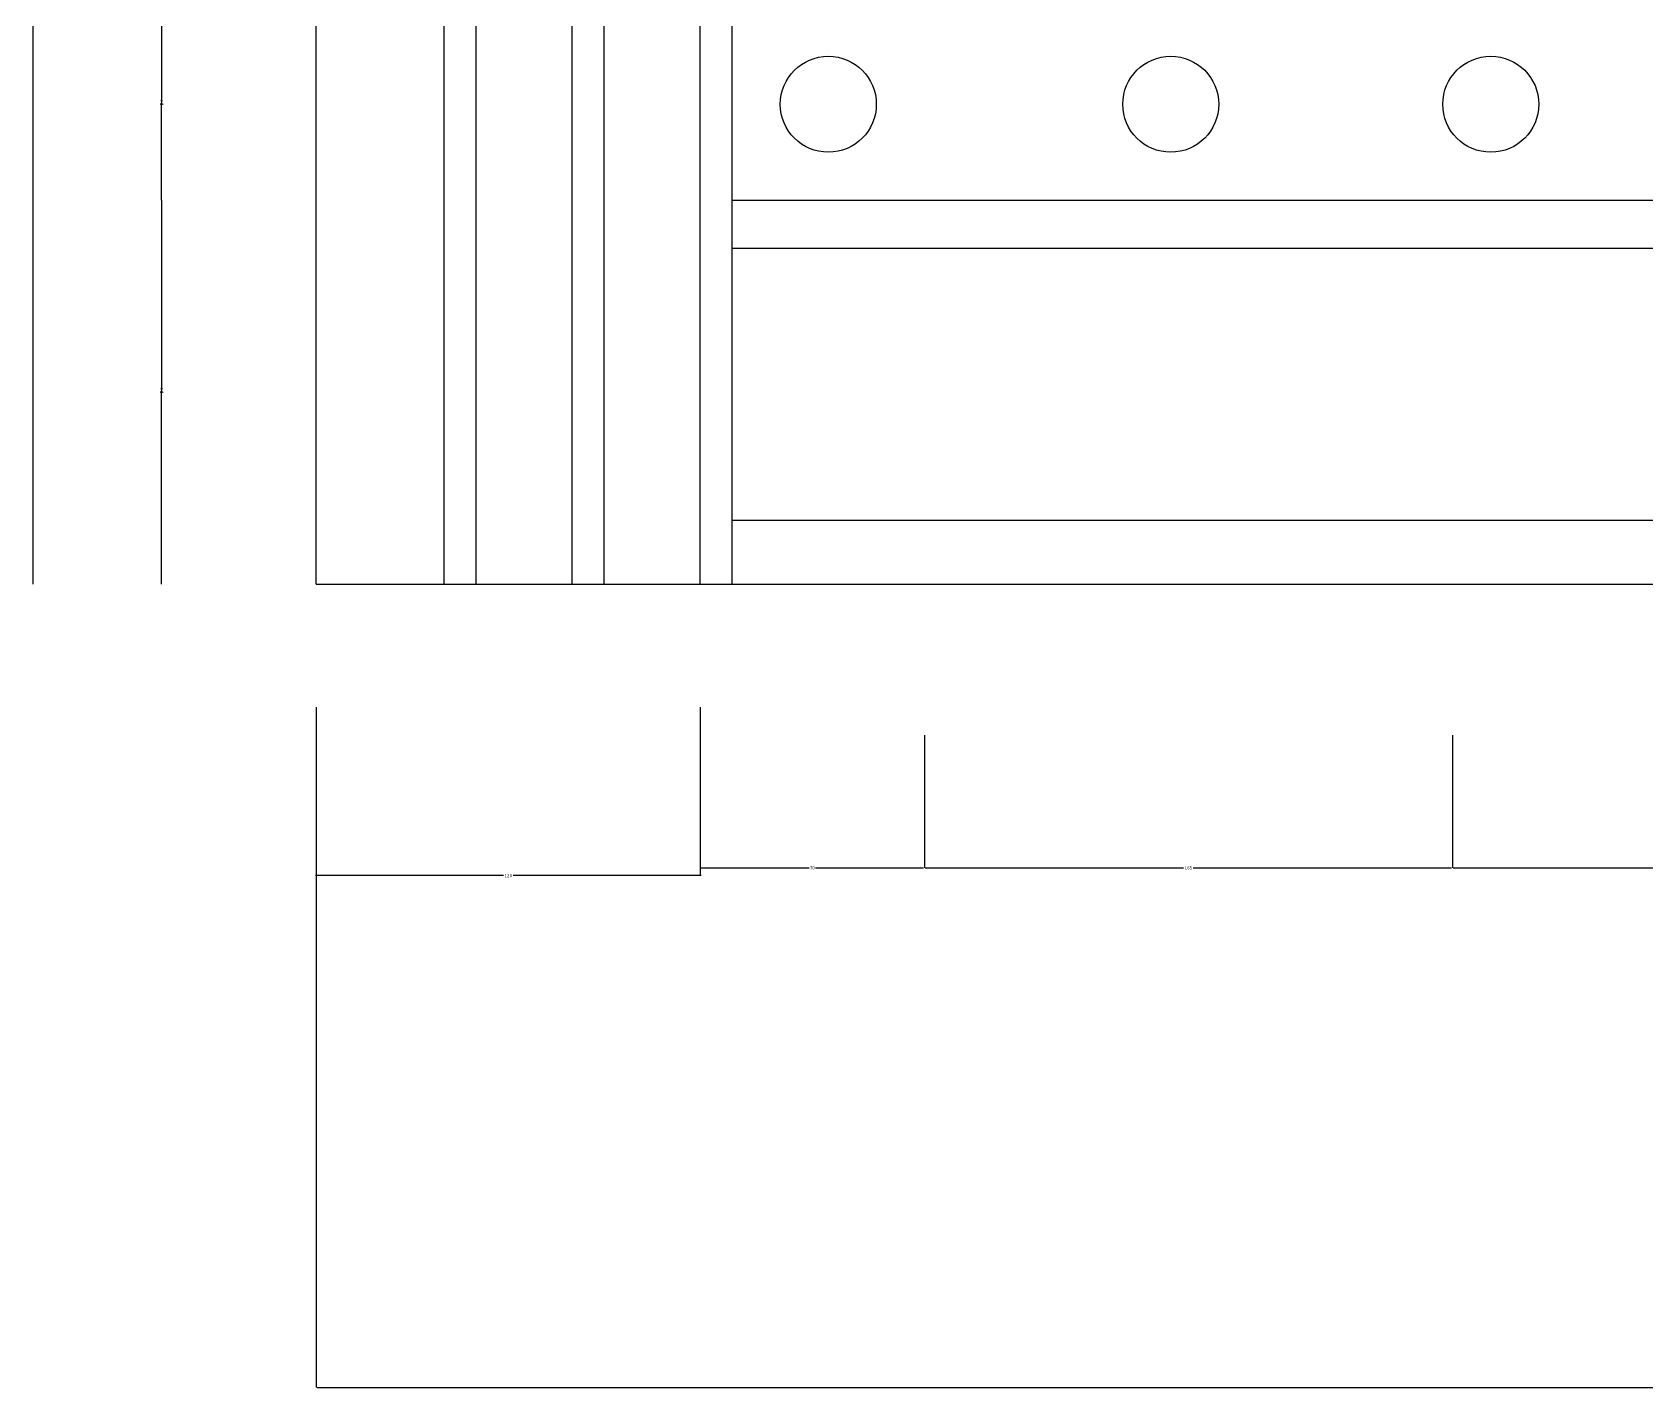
# Model space of a CAD drawing. Header units: metres. Extents: x 63 to 3579, y 112 to 4698.
# Drawn here: x 224 to 729, y 1284 to 1709 of the extents above; entities that cross this region are included whole.
import ezdxf

# ---------------------------------------------------------------- set-up
doc = ezdxf.new("R2010")
doc.units = ezdxf.units.M
for name, color, linetype in [('2', 2, 'Continuous'), ('3', 3, 'Continuous'), ('4', 4, 'Continuous'), ('7', 7, 'Continuous'), ('DIM', 3, 'Continuous')]:
    doc.layers.add(name, color=color, linetype=linetype)
doc.dimstyles.get("Standard").update_dxf_attribs({"dimtxt": 2.5, "dimasz": 2.5, "dimexe": 1.25, "dimexo": 0.625, "dimtad": 1, "dimcen": 2.5, "dimazin": 3, "dimtfac": 1, "dimtmove": 0, "dimatfit": 3})

# ---------------------------------------------------------------- blocks, each defined once
blk = doc.blocks.new('*D21')
for p, q in [((267.85, 4525.76), (267.85, 3030.91)), ((243.775, 3030.91), (224.45, 3030.91)), ((224.7, 1536.06), (224.7, 3030.91)), ((268.1, 3030.91), (248.775, 3030.91))]:
    blk.add_line(p, q)
at = {"layer": 'Defpoints'}
for p in [(267.85, 4525.76), (267.85, 3030.91), (224.7, 1536.06)]:
    blk.add_point(p, dxfattribs=at)
at = {"layer": 'DIM', "insert": (246.275, 3030.91), "char_height": 1, "attachment_point": 5}
blk.add_mtext('43,15', dxfattribs=at)
blk = doc.blocks.new('*D25')
for p, q in [((668.19, 1488.83), (668.19, 1447.38)), ((893.19, 1488.83), (893.19, 1447.38)), ((668.44, 1447.38), (779.19, 1447.38)), ((782.19, 1447.38), (892.94, 1447.38))]:
    blk.add_line(p, q)
at = {"layer": 'Defpoints'}
for p in [(668.19, 1488.83), (893.19, 1488.83), (668.19, 1447.38)]:
    blk.add_point(p, dxfattribs=at)
at = {"layer": 'DIM', "insert": (780.69, 1447.38), "char_height": 1, "attachment_point": 5}
blk.add_mtext('225', dxfattribs=at)
blk = doc.blocks.new('*D26')
for p, q in [((313.19, 1497.58), (313.19, 1284.9)), ((1953.19, 1497.58), (1953.19, 1284.9)), ((313.44, 1284.9), (1131.19, 1284.9)), ((1135.19, 1284.9), (1952.94, 1284.9))]:
    blk.add_line(p, q)
at = {"layer": 'Defpoints'}
for p in [(313.19, 1497.58), (1953.19, 1497.58), (313.19, 1284.9)]:
    blk.add_point(p, dxfattribs=at)
at = {"layer": 'DIM', "insert": (1133.19, 1284.9), "char_height": 1, "attachment_point": 5}
blk.add_mtext('1640', dxfattribs=at)
blk = doc.blocks.new('*D29')
for p, q in [((313.19, 1497.58), (313.19, 1444.93)), ((433.19, 1497.58), (433.19, 1444.93)), ((371.69, 1444.93), (312.94, 1444.93)), ((433.44, 1444.93), (374.69, 1444.93))]:
    blk.add_line(p, q)
at = {"layer": 'Defpoints'}
for p in [(313.19, 1497.58), (433.19, 1497.58), (433.19, 1444.93)]:
    blk.add_point(p, dxfattribs=at)
at = {"layer": 'DIM', "insert": (373.19, 1444.93), "char_height": 1, "attachment_point": 5}
blk.add_mtext('120', dxfattribs=at)
blk = doc.blocks.new('*D30')
for p, q in [((503.19, 1488.83), (503.19, 1447.38)), ((668.19, 1488.83), (668.19, 1447.38)), ((503.44, 1447.38), (584.19, 1447.38)), ((587.19, 1447.38), (667.94, 1447.38))]:
    blk.add_line(p, q)
at = {"layer": 'Defpoints'}
for p in [(503.19, 1488.83), (668.19, 1488.83), (503.19, 1447.38)]:
    blk.add_point(p, dxfattribs=at)
at = {"layer": 'DIM', "insert": (585.69, 1447.38), "char_height": 1, "attachment_point": 5}
blk.add_mtext('165', dxfattribs=at)
blk = doc.blocks.new('*D31')
for p, q in [((433.19, 1488.83), (433.19, 1447.38)), ((503.19, 1488.83), (503.19, 1447.38)), ((433.44, 1447.38), (467.19, 1447.38)), ((469.19, 1447.38), (502.94, 1447.38))]:
    blk.add_line(p, q)
at = {"layer": 'Defpoints'}
for p in [(433.19, 1488.83), (503.19, 1488.83), (433.19, 1447.38)]:
    blk.add_point(p, dxfattribs=at)
at = {"layer": 'DIM', "insert": (468.19, 1447.38), "char_height": 1, "attachment_point": 5}
blk.add_mtext('70', dxfattribs=at)
blk = doc.blocks.new('*D34')
for p, q in [((264.86, 1716.06), (264.86, 1686.06)), ((264.61, 1686.06), (264.36, 1686.06)), ((264.86, 1656.06), (264.86, 1686.06)), ((264.86, 1686.06), (264.86, 1686.06)), ((265.11, 1686.06), (265.36, 1686.06))]:
    blk.add_line(p, q)
at = {"layer": 'Defpoints'}
for p in [(264.86, 1716.06), (264.86, 1686.06), (264.86, 1656.06)]:
    blk.add_point(p, dxfattribs=at)
at = {"layer": 'DIM', "insert": (264.86, 1687.185), "char_height": 1, "attachment_point": 5}
blk.add_mtext('0', dxfattribs=at)
blk = doc.blocks.new('*D35')
for p, q in [((264.86, 1656.06), (264.86, 1596.06)), ((264.61, 1596.06), (264.36, 1596.06)), ((264.86, 1536.06), (264.86, 1596.06)), ((264.86, 1596.06), (264.86, 1596.06)), ((265.11, 1596.06), (265.36, 1596.06))]:
    blk.add_line(p, q)
at = {"layer": 'Defpoints'}
for p in [(264.86, 1656.06), (264.86, 1596.06), (264.86, 1536.06)]:
    blk.add_point(p, dxfattribs=at)
at = {"layer": 'DIM', "insert": (264.86, 1597.185), "char_height": 1, "attachment_point": 5}
blk.add_mtext('0', dxfattribs=at)

msp = doc.modelspace()

# ---------------------------------------------------------------- linework, layer by layer
at = {"layer": '2'}
msp.add_line((313.19, 1536.06), (1953.19, 1536.06), dxfattribs=at)
at = {"layer": '3'}
msp.add_line((443.19, 1641.06), (1098.19, 1641.06), dxfattribs=at)
for points in [[(353.19, 1536.06), (353.19, 4341.16, -0.18), (1913.19, 4341.16), (1913.19, 1536.06)], [(363.19, 1536.06), (363.19, 4334.27, -0.18), (1903.19, 4334.27), (1903.19, 1536.06)], [(393.19, 1536.06), (393.19, 4313.45, -0.18), (1873.19, 4313.45), (1873.19, 1536.06)], [(403.19, 1536.06), (403.19, 4306.46, -0.18), (1863.19, 4306.46), (1863.19, 1536.06)]]:
    msp.add_lwpolyline(points, format="xyb", dxfattribs=at)
msp.add_lwpolyline([(443.19, 1536.06), (443.19, 3626.06), (1823.19, 3626.06), (1823.19, 1536.06)], dxfattribs=at)
at = {"layer": '4'}
for p, q in [((443.19, 1656.06), (1110.19, 1656.06)), ((443.19, 1556.06), (1823.19, 1556.06))]:
    msp.add_line(p, q, dxfattribs=at)
for points in [[(313.19, 1536.06), (313.19, 4368.49, -0.19), (1953.19, 4368.49), (1953.19, 1536.06)], [(433.19, 1536.06), (433.19, 4285.36, -0.17), (1833.19, 4285.36), (1833.19, 1536.06)]]:
    msp.add_lwpolyline(points, format="xyb", dxfattribs=at)
at = {"layer": '7'}
for centre in [(473.19, 1686.06), (580.19, 1686.06), (680.19, 1686.06)]:
    msp.add_circle(centre, 15, dxfattribs=at)

# ---------------------------------------------------------------- dimensions: what is measured, and where the dimension line sits
at = {"layer": 'DIM'}
for base, p1, p2, picture, middle in [((267.85, 3030.91), (267.85, 4525.76), (224.7, 1536.06), '*D21', (246.275, 3030.91)), ((264.86, 1686.06), (264.86, 1656.06), (264.86, 1716.06), '*D34', (264.86, 1687.185)), ((264.86, 1596.06), (264.86, 1536.06), (264.86, 1656.06), '*D35', (264.86, 1597.185)), ((433.19, 1444.93), (433.19, 1497.58), (313.19, 1497.58), '*D29', (373.19, 1444.93)), ((313.19, 1284.9), (313.19, 1497.58), (1953.19, 1497.58), '*D26', (1133.19, 1284.9)), ((433.19, 1447.38), (433.19, 1488.83), (503.19, 1488.83), '*D31', (468.19, 1447.38)), ((503.19, 1447.38), (503.19, 1488.83), (668.19, 1488.83), '*D30', (585.69, 1447.38)), ((668.19, 1447.38), (668.19, 1488.83), (893.19, 1488.83), '*D25', (780.69, 1447.38))]:
    dim = msp.add_linear_dim(base=base, p1=p1, p2=p2, dimstyle='Standard', dxfattribs=at)
    dim.commit()
    dim.dimension.update_dxf_attribs({"geometry": picture, "text_midpoint": middle})

doc.saveas('drawing.dxf')
